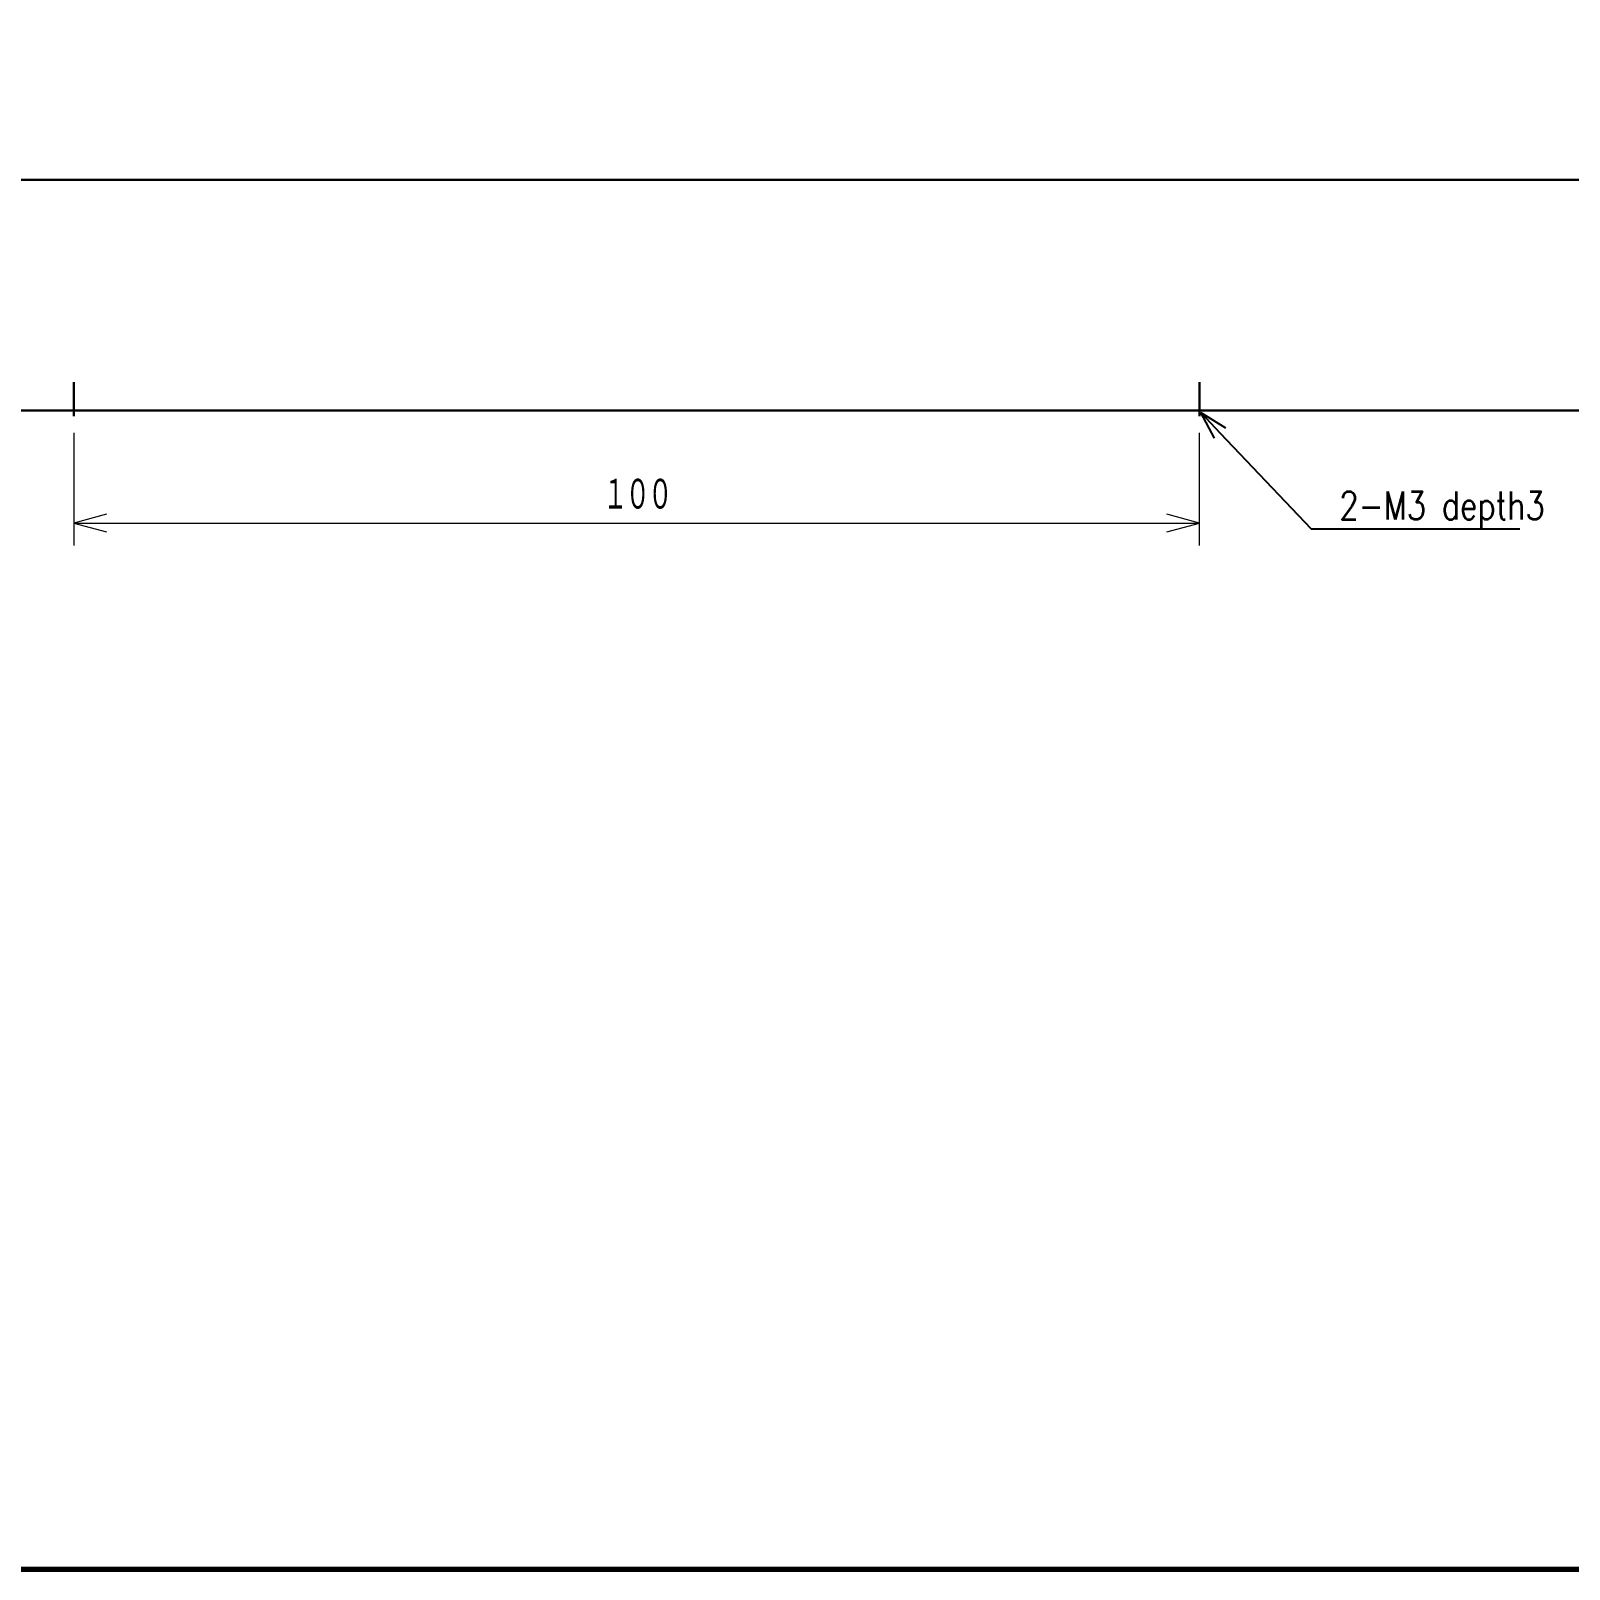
# Model space of a CAD drawing. Header units: millimetres. Extents: x 4 to 387, y 0 to 281.
# Drawn here: x 143.9 to 280.6, y 4 to 140.7 of the extents above; entities that cross this region are included whole.
import ezdxf
from ezdxf import colors
from ezdxf.entities.mleader import LeaderData, LeaderLine
from ezdxf.math import Vec2, Vec3

# ---------------------------------------------------------------- set-up
doc = ezdxf.new("R2010")
doc.units = ezdxf.units.MM
doc.layers.get('0').update_dxf_attribs({"lineweight": 30})
for name, color, linetype, lineweight in [('2KD_寸法１', 7, 'Continuous', 15), ('2KD_寸法１ @ 1', 7, 'Continuous', 15), ('AUX', 7, 'Continuous', 40)]:
    doc.layers.add(name, color=color, linetype=linetype, lineweight=lineweight)
doc.styles.add('BIGFONT', font='txt.shx', dxfattribs={"bigfont": 'bigfont'})
doc.styles.get("Standard").update_dxf_attribs({"font": 'simplex.shx', "width": 0.8, "bigfont": 'extfont.shx'})

# ---------------------------------------------------------------- blocks, each defined once
blk = doc.blocks.new('_Open30')
at = {"lineweight": -2}
for p, q in [((-1, 0.26794919), (0, 0)), ((0, 0), (-1, -0.26794919)), ((0, 0), (-1, 0))]:
    blk.add_line(p, q, dxfattribs=at)
blk = doc.blocks.new('A$C7C7B27AA')
for p, q in [((0, 20.49999999999998), (210, 20.49999999999998)), ((0.5, 20.49999999999998), (0, 19.99999999999998)), ((0, 0), (0, 20.49999999999998)), ((104, 20.49999999999998), (75, 20.49999999999998)), ((209.5, 20.49999999999998), (210, 19.99999999999998)), ((210, 0), (210, 20.49999999999998)), ((2.206500000000003, 15.6955000000015), (1.912799999999946, 15.6955000000015)), ((2.206500000000003, 15.30389999999896), (1.912799999999946, 15.30389999999896)), ((2.206500000000003, 15.69560000000636), (2.304399999999984, 15.79349999999964)), ((2.206500000000003, 15.30389999999896), (2.304399999999984, 15.2060000000056)), ((2.304399999999984, 15.79349999999964), (2.304399999999984, 16.08720000000902)), ((2.304399999999984, 15.2060000000056), (2.304399999999984, 14.91230000001074)), ((2.695999999998774, 15.79349999999964), (2.695999999998774, 16.08720000000902)), ((2.695999999998774, 15.2060000000056), (2.695999999998774, 14.91230000001074)), ((2.793999999999869, 15.69560000000636), (2.696100000000001, 15.79349999999964)), ((2.793999999999869, 15.30389999999896), (2.696100000000001, 15.2060000000056)), ((2.793999999999869, 15.6955000000015), (3.087700000000038, 15.6955000000015)), ((2.793999999999869, 15.30389999999896), (3.087700000000038, 15.30389999999896)), ((207.2064999999992, 15.6955000000015), (206.9128, 15.6955000000015)), ((207.2064999999992, 15.30389999999896), (206.9128, 15.30389999999896)), ((207.2064999999992, 15.69560000000636), (207.3044, 15.79349999999964)), ((207.2064999999992, 15.30389999999896), (207.3044, 15.2060000000056)), ((207.3044, 15.79349999999964), (207.3044, 16.08720000000902)), ((207.3044, 15.2060000000056), (207.3044, 14.91230000001074)), ((207.696, 15.79349999999964), (207.696, 16.08720000000902)), ((207.696, 15.2060000000056), (207.696, 14.91230000001074)), ((207.7939999999999, 15.69560000000636), (207.6960999999999, 15.79349999999964)), ((207.7939999999999, 15.30389999999896), (207.6960999999999, 15.2060000000056)), ((207.7939999999999, 15.6955000000015), (208.0877, 15.6955000000015)), ((207.7939999999999, 15.30389999999896), (208.0877, 15.30389999999896)), ((219.5999999999988, 4.5), (210, 4.5)), ((0, 1.5), (0, 0.5)), ((55, 2.5), (55, -0.5)), ((155, 2.5), (155, -0.5)), ((219.5999999999988, 1.5), (210, 1.5)), ((0, 0), (210, 0))]:
    blk.add_line(p, q)
for points in [[(2.695999999998774, 16.08720000000902), (2.695299999999861, 16.12129999999886), (2.69299999999896, 16.15520000000855), (2.689300000000001, 16.18860000000835), (2.68419999999878, 16.22110000000963), (2.677599999999983, 16.25270000001158), (2.669799999999895, 16.28300000001026), (2.660600000000042, 16.31180000001042), (2.650200000000038, 16.33890000000248), (2.63869999999997, 16.36410000000602), (2.626099999999837, 16.38720000001159), (2.612499999999954, 16.40800000001023), (2.598099999998908, 16.42630000000621), (2.582999999999969, 16.44210000000008), (2.567199999999957, 16.45520000001123), (2.550899999999955, 16.46540000000082), (2.534200000000055, 16.47280000000306), (2.517299999998954, 16.47729999999851), (2.500199999998924, 16.47880000001167), (2.483099999998898, 16.47729999999851), (2.466199999999957, 16.47280000000306), (2.449499999998919, 16.46540000000082), (2.433200000000056, 16.45520000001123), (2.417400000000041, 16.44210000000008), (2.402299999999968, 16.42630000000621), (2.387900000000058, 16.40800000001023), (2.374299999998811, 16.38720000001159), (2.361699999998904, 16.36410000000602), (2.350199999999857, 16.33890000000248), (2.339799999999968, 16.31180000001042), (2.330600000000004, 16.28300000001026), (2.322799999998778, 16.25270000001158), (2.316199999999978, 16.22110000000963), (2.311099999998985, 16.18860000000835), (2.307399999998779, 16.15520000000855), (2.305099999998899, 16.12129999999886), (2.304399999999984, 16.08720000000902)], [(207.696, 16.08720000000902), (207.6952999999995, 16.12129999999886), (207.693, 16.15520000000855), (207.6893, 16.18860000000835), (207.6842, 16.22110000000963), (207.6776, 16.25270000001158), (207.6697999999999, 16.28300000001026), (207.6606, 16.31180000001042), (207.6502, 16.33890000000248), (207.6386999999999, 16.36410000000602), (207.6260999999998, 16.38720000001159), (207.6125, 16.40800000001023), (207.5980999999998, 16.42630000000621), (207.583, 16.44210000000008), (207.5671999999999, 16.45520000001123), (207.5508999999999, 16.46540000000082), (207.5342, 16.47280000000306), (207.5173, 16.47729999999851), (207.5002, 16.47880000001167), (207.4831, 16.47729999999851), (207.4662, 16.47280000000306), (207.4494999999989, 16.46540000000082), (207.4332, 16.45520000001123), (207.4174000000001, 16.44210000000008), (207.4022999999988, 16.42630000000621), (207.3878999999988, 16.40800000001023), (207.3742999999999, 16.38720000001159), (207.3616999999998, 16.36410000000602), (207.3501999999995, 16.33890000000248), (207.3398, 16.31180000001042), (207.3306, 16.28300000001026), (207.3227999999988, 16.25270000001158), (207.3162, 16.22110000000963), (207.3111, 16.18860000000835), (207.3073999999998, 16.15520000000855), (207.3051, 16.12129999999886), (207.3044, 16.08720000000902)], [(1.912799999999946, 15.6955000000015), (1.87869999999998, 15.69480000001191), (1.844799999999963, 15.69250000000453), (1.811399999998909, 15.68880000000375), (1.778900000000019, 15.68370000000867), (1.747299999999995, 15.67710000000078), (1.716999999999869, 15.66930000000856), (1.688199999998913, 15.660100000008), (1.661100000000033, 15.6497000000089), (1.635899999999991, 15.63820000000122), (1.612799999999879, 15.62559999999938), (1.591999999999869, 15.61200000000825), (1.573699999998893, 15.597600000008), (1.557900000000015, 15.58250000000406), (1.544800000000007, 15.5667000000103), (1.534599999998929, 15.55040000000723), (1.527199999999993, 15.53369999999994), (1.522699999999985, 15.51679999999747), (1.52119999999877, 15.49970000000029), (1.522699999999985, 15.48260000000276), (1.527199999999993, 15.46570000000052), (1.534599999998929, 15.44900000000756), (1.544800000000007, 15.43270000000474), (1.557900000000015, 15.41690000001107), (1.573699999998893, 15.40180000000679), (1.591999999999869, 15.38740000000688), (1.612799999999879, 15.37380000000119), (1.635899999999991, 15.36119999999924), (1.661100000000033, 15.34970000000599), (1.688199999998913, 15.33930000000679), (1.716999999999869, 15.33010000000648), (1.747299999999995, 15.32229999999968), (1.778900000000019, 15.31570000000623), (1.811399999998909, 15.31060000001149), (1.844799999999963, 15.30690000001049), (1.87869999999998, 15.30460000000299), (1.912799999999946, 15.30389999999896)], [(3.087700000000038, 15.30389999999896), (3.121799999998982, 15.30460000000299), (3.155700000000023, 15.30690000001049), (3.189100000000053, 15.31060000001149), (3.221599999999964, 15.31570000000623), (3.253199999999877, 15.32229999999968), (3.28349999999898, 15.33010000000648), (3.31230000000005, 15.33930000000679), (3.339399999999955, 15.34970000000599), (3.364599999999882, 15.36119999999924), (3.387699999998971, 15.37380000000119), (3.408500000000003, 15.38740000000688), (3.426799999999956, 15.40180000000679), (3.44259999999997, 15.41690000001107), (3.455699999999978, 15.43270000000474), (3.46589999999878, 15.44900000000756), (3.473299999999881, 15.46570000000052), (3.477799999999886, 15.48260000000276), (3.479299999999966, 15.49970000000029), (3.477799999999886, 15.51679999999747), (3.473299999999881, 15.53369999999994), (3.46589999999878, 15.55040000000723), (3.455699999999978, 15.5667000000103), (3.44259999999997, 15.58250000000406), (3.426799999999956, 15.597600000008), (3.408500000000003, 15.61200000000825), (3.387699999998971, 15.62559999999938), (3.364599999999882, 15.63820000000122), (3.339399999999955, 15.6497000000089), (3.31230000000005, 15.660100000008), (3.28349999999898, 15.66930000000856), (3.253199999999877, 15.67710000000078), (3.221599999999964, 15.68370000000867), (3.189100000000053, 15.68880000000375), (3.155700000000023, 15.69250000000453), (3.121799999998982, 15.69480000001191), (3.087700000000038, 15.6955000000015)], [(206.9128, 15.6955000000015), (206.8787, 15.69480000001191), (206.8448, 15.69250000000453), (206.8114, 15.68880000000375), (206.7789, 15.68370000000867), (206.7473, 15.67710000000078), (206.717, 15.66930000000856), (206.6882, 15.660100000008), (206.6611, 15.6497000000089), (206.6359, 15.63820000000122), (206.612799999999, 15.62559999999938), (206.5919999999999, 15.61200000000825), (206.5736999999998, 15.597600000008), (206.5579, 15.58250000000406), (206.5447999999999, 15.5667000000103), (206.5345999999999, 15.55040000000723), (206.5271999999992, 15.53369999999994), (206.5226999999992, 15.51679999999747), (206.5211999999996, 15.49970000000029), (206.5226999999992, 15.48260000000276), (206.5271999999992, 15.46570000000052), (206.5345999999999, 15.44900000000756), (206.5447999999999, 15.43270000000474), (206.5579, 15.41690000001107), (206.5736999999998, 15.40180000000679), (206.5919999999999, 15.38740000000688), (206.612799999999, 15.37380000000119), (206.6359, 15.36119999999924), (206.6611, 15.34970000000599), (206.6882, 15.33930000000679), (206.717, 15.33010000000648), (206.7473, 15.32229999999968), (206.7789, 15.31570000000623), (206.8114, 15.31060000001149), (206.8448, 15.30690000001049), (206.8787, 15.30460000000299), (206.9128, 15.30389999999896)], [(208.0877, 15.30389999999896), (208.1217999999988, 15.30460000000299), (208.1557, 15.30690000001049), (208.1891000000001, 15.31060000001149), (208.2215999999998, 15.31570000000623), (208.2532, 15.32229999999968), (208.2835, 15.33010000000648), (208.3123, 15.33930000000679), (208.3394, 15.34970000000599), (208.3645999999999, 15.36119999999924), (208.3877, 15.37380000000119), (208.4085, 15.38740000000688), (208.4267999999988, 15.40180000000679), (208.4425999999999, 15.41690000001107), (208.4556999999993, 15.43270000000474), (208.4658999999998, 15.44900000000756), (208.4732999999999, 15.46570000000052), (208.4777999999999, 15.48260000000276), (208.4793, 15.49970000000029), (208.4777999999999, 15.51679999999747), (208.4732999999999, 15.53369999999994), (208.4658999999998, 15.55040000000723), (208.4556999999993, 15.5667000000103), (208.4425999999999, 15.58250000000406), (208.4267999999988, 15.597600000008), (208.4085, 15.61200000000825), (208.3877, 15.62559999999938), (208.3645999999999, 15.63820000000122), (208.3394, 15.6497000000089), (208.3123, 15.660100000008), (208.2835, 15.66930000000856), (208.2532, 15.67710000000078), (208.2215999999998, 15.68370000000867), (208.1891000000001, 15.68880000000375), (208.1557, 15.69250000000453), (208.1217999999988, 15.69480000001191), (208.0877, 15.6955000000015)], [(2.304399999999984, 14.91230000001074), (2.305099999998899, 14.87820000000634), (2.307399999998779, 14.84430000001121), (2.311099999998985, 14.81090000001119), (2.316199999999978, 14.77840000000991), (2.322799999998778, 14.74680000000795), (2.330600000000004, 14.71650000000953), (2.339799999999968, 14.68770000000951), (2.350199999999857, 14.6606000000029), (2.361699999998904, 14.63539999999908), (2.374299999998811, 14.61230000000772), (2.387900000000058, 14.59150000000953), (2.402299999999968, 14.57319999999866), (2.417400000000041, 14.55740000000513), (2.433200000000056, 14.54430000000853), (2.449499999998919, 14.53410000000438), (2.466199999999957, 14.52670000000192), (2.483099999998898, 14.52220000000669), (2.500199999998924, 14.52070000000809), (2.517299999998954, 14.52220000000669), (2.534200000000055, 14.52670000000192), (2.550899999999955, 14.53410000000438), (2.567199999999957, 14.54430000000853), (2.582999999999969, 14.55740000000513), (2.598099999998908, 14.57319999999866), (2.612499999999954, 14.59150000000953), (2.626099999999837, 14.61230000000772), (2.63869999999997, 14.63539999999908), (2.650200000000038, 14.6606000000029), (2.660600000000042, 14.68770000000951), (2.669799999999895, 14.71650000000953), (2.677599999999983, 14.74680000000795), (2.68419999999878, 14.77840000000991), (2.689300000000001, 14.81090000001119), (2.69299999999896, 14.84430000001121), (2.695299999999861, 14.87820000000634), (2.695999999998774, 14.91230000001074)], [(207.3044, 14.91230000001074), (207.3051, 14.87820000000634), (207.3073999999998, 14.84430000001121), (207.3111, 14.81090000001119), (207.3162, 14.77840000000991), (207.3227999999988, 14.74680000000795), (207.3306, 14.71650000000953), (207.3398, 14.68770000000951), (207.3501999999995, 14.6606000000029), (207.3616999999998, 14.63539999999908), (207.3742999999999, 14.61230000000772), (207.3878999999988, 14.59150000000953), (207.4022999999988, 14.57319999999866), (207.4174000000001, 14.55740000000513), (207.4332, 14.54430000000853), (207.4494999999989, 14.53410000000438), (207.4662, 14.52670000000192), (207.4831, 14.52220000000669), (207.5002, 14.52070000000809), (207.5173, 14.52220000000669), (207.5342, 14.52670000000192), (207.5508999999999, 14.53410000000438), (207.5671999999999, 14.54430000000853), (207.583, 14.55740000000513), (207.5980999999998, 14.57319999999866), (207.6125, 14.59150000000953), (207.6260999999998, 14.61230000000772), (207.6386999999999, 14.63539999999908), (207.6502, 14.6606000000029), (207.6606, 14.68770000000951), (207.6697999999999, 14.71650000000953), (207.6776, 14.74680000000795), (207.6842, 14.77840000000991), (207.6893, 14.81090000001119), (207.693, 14.84430000001121), (207.6952999999995, 14.87820000000634), (207.696, 14.91230000001074)], [(219.55, 3), (219.5065999999998, 3.01140000000305), (219.4645, 3.045200000007524), (219.425, 3.100500000000463), (219.3893, 3.17540000000713), (219.3585000000001, 3.267900000006193), (219.3335, 3.375), (219.3151, 3.493500000011295), (219.3038, 3.619700000010196), (219.3, 3.75), (219.3038, 3.88019999999949), (219.3151, 4.006500000003028), (219.3335, 4.125), (219.3585000000001, 4.232100000008244), (219.3893, 4.324500000002442), (219.425, 4.399499999999533), (219.4645, 4.454700000001933), (219.5065999999998, 4.4886000000115), (219.55, 4.5)], [(219.55, 1.5), (219.5151, 1.502800000001909), (219.4804999999999, 1.511400000002709), (219.4465, 1.525500000003376), (219.4132, 1.545200000007524), (219.381, 1.570300000006682), (219.3499999999998, 1.600500000000238), (219.3206, 1.635600000008706), (219.2929, 1.675499999997327), (219.2672, 1.719700000001351), (219.2436, 1.767900000006193), (219.2222999999999, 1.819900000002006), (219.2036000000001, 1.874999999999884), (219.1875, 1.933100000009176), (219.1740999999988, 1.993500000011293), (219.1636, 2.055900000006431), (219.1560999999998, 2.119700000010195), (219.1515000000001, 2.184600000007661), (219.1499999999995, 2.25), (219.1515000000001, 2.315400000006661), (219.1560999999998, 2.380300000004353), (219.1636, 2.444100000007779), (219.1740999999988, 2.506500000003141), (219.1875, 2.566900000005034), (219.2036000000001, 2.625), (219.2222999999999, 2.680099999997651), (219.2436, 2.73210000000847), (219.2672, 2.780299999998418), (219.2929, 2.824500000002215), (219.3206, 2.86440000000573), (219.3499999999998, 2.89949999999942), (219.381, 2.929700000007528), (219.4132, 2.954800000006798), (219.4465, 2.974500000010948), (219.4804999999999, 2.988600000011501), (219.5151, 2.997199999997973), (219.55, 3)], [(219.55, 3), (219.5934, 2.988600000011501), (219.6354999999999, 2.954700000001933), (219.6749999999988, 2.89949999999942), (219.7107, 2.824500000002215), (219.7414999999995, 2.73210000000847), (219.7664999999998, 2.625), (219.7848999999995, 2.506500000003141), (219.7962, 2.38019999999949), (219.7999999999999, 2.25), (219.7962, 2.119700000010195), (219.7848999999995, 1.993500000011293), (219.7664999999998, 1.874999999999884), (219.7414999999995, 1.767900000006193), (219.7107, 1.675400000007243), (219.6749999999988, 1.600500000000238), (219.6354999999999, 1.545200000007524), (219.5934, 1.511400000002709), (219.55, 1.5)]]:
    blk.add_lwpolyline(points)
for centre in [(2.500300000000037, 15.49970000000029), (207.5002999999998, 15.49970000000029)]:
    blk.add_circle(centre, 1.7)

msp = doc.modelspace()

# ---------------------------------------------------------------- linework, layer by layer
at = {"layer": '2KD_寸法１'}
for p, q in [((147.7465121912128, 104.9273936994477), (147.7465121912128, 94.9273936994477)), ((247.7465121912128, 94.9273936994477), (247.7465121912128, 104.9273936994477)), ((150.6443121912127, 97.70389369945482), (147.7465121912128, 96.9273936994477)), ((247.7465121912128, 96.9273936994477), (244.8487121912128, 97.70389369945482)), ((147.7465121912128, 96.9273936994477), (247.7465121912128, 96.9273936994477)), ((147.7465121912128, 96.9273936994477), (150.6443121912127, 96.15089369945478)), ((244.8487121912128, 96.15089369945478), (247.7465121912128, 96.9273936994477))]:
    msp.add_line(p, q, dxfattribs=at)
at = {"layer": 'AUX', "lineweight": 70}
msp.add_lwpolyline([(3.999999758280865, 4.000000249163575), (386.9999997582809, 4.000000249163575), (386.9999997582809, 281.0000002491635), (3.999999758280865, 281.0000002491635)], close=True, dxfattribs=at)

# ---------------------------------------------------------------- block references
msp.add_blockref('A$C7C7B27AA', (92.74651219121279, 106.9273936994477))

# ---------------------------------------------------------------- texts
at = {"layer": '2KD_寸法１', "style": 'BIGFONT', "width": 0.666}
for s, p in [('１', (194.7464121912128, 97.9273936994477)), ('０', (196.7465121912128, 97.9273936994477)), ('０', (198.7466121912127, 97.9273936994477))]:
    msp.add_text(s, height=3, dxfattribs=at).set_placement(p)

# ---------------------------------------------------------------- leaders
at = {"layer": '2KD_寸法１ @ 1'}
ml = msp.add_multileader_mtext('Standard', dxfattribs=at)
ml.set_content('2-M3 depth3', color=256)
ml.set_leader_properties()
ml.set_arrow_properties(name='OPEN30')
ml.build(insert=Vec2(0, 0))
ml.multileader.update_dxf_attribs({"text_left_attachment_type": 6, "text_right_attachment_type": 6, "dogleg_length": 1.5, "arrow_head_size": 2.5})
ctx = ml.context
ctx.base_point, ctx.char_height, ctx.arrow_head_size, ctx.landing_gap_size, ctx.plane_origin = Vec3(259.1694373128818, 96.4063615151271), 2.5, 2.5, 1, Vec3(247.8612598403353, 106.7335575002433)
ctx.left_attachment, ctx.right_attachment = 6, 6
notes = []
notes.append((ctx, [(0, (1, 1, 0), (257.6694373128818, 96.4063615151271), (1, 0), 1.5, [(0, [(247.8612598403353, 106.7335575002433)], 0, [])])]))
ctx.mtext.insert, ctx.mtext.flow_direction = Vec3(260.1694373128818, 99.7396948484604), 5
for ctx, leaders in notes:
    for number, flags, end, landing, length, lines in leaders:
        leader = LeaderData()
        leader.index, (leader.has_last_leader_line, leader.has_dogleg_vector, leader.attachment_direction) = number, flags
        leader.last_leader_point, leader.dogleg_vector, leader.dogleg_length = Vec3(end), Vec3(landing), length
        for number, points, colour, breaks in lines:
            line = LeaderLine()
            line.index, line.vertices, line.color, line.breaks = number, Vec3.list(points), colors.encode_raw_color(colour), breaks
            leader.lines.append(line)
        ctx.leaders.append(leader)

doc.saveas('drawing.dxf')
